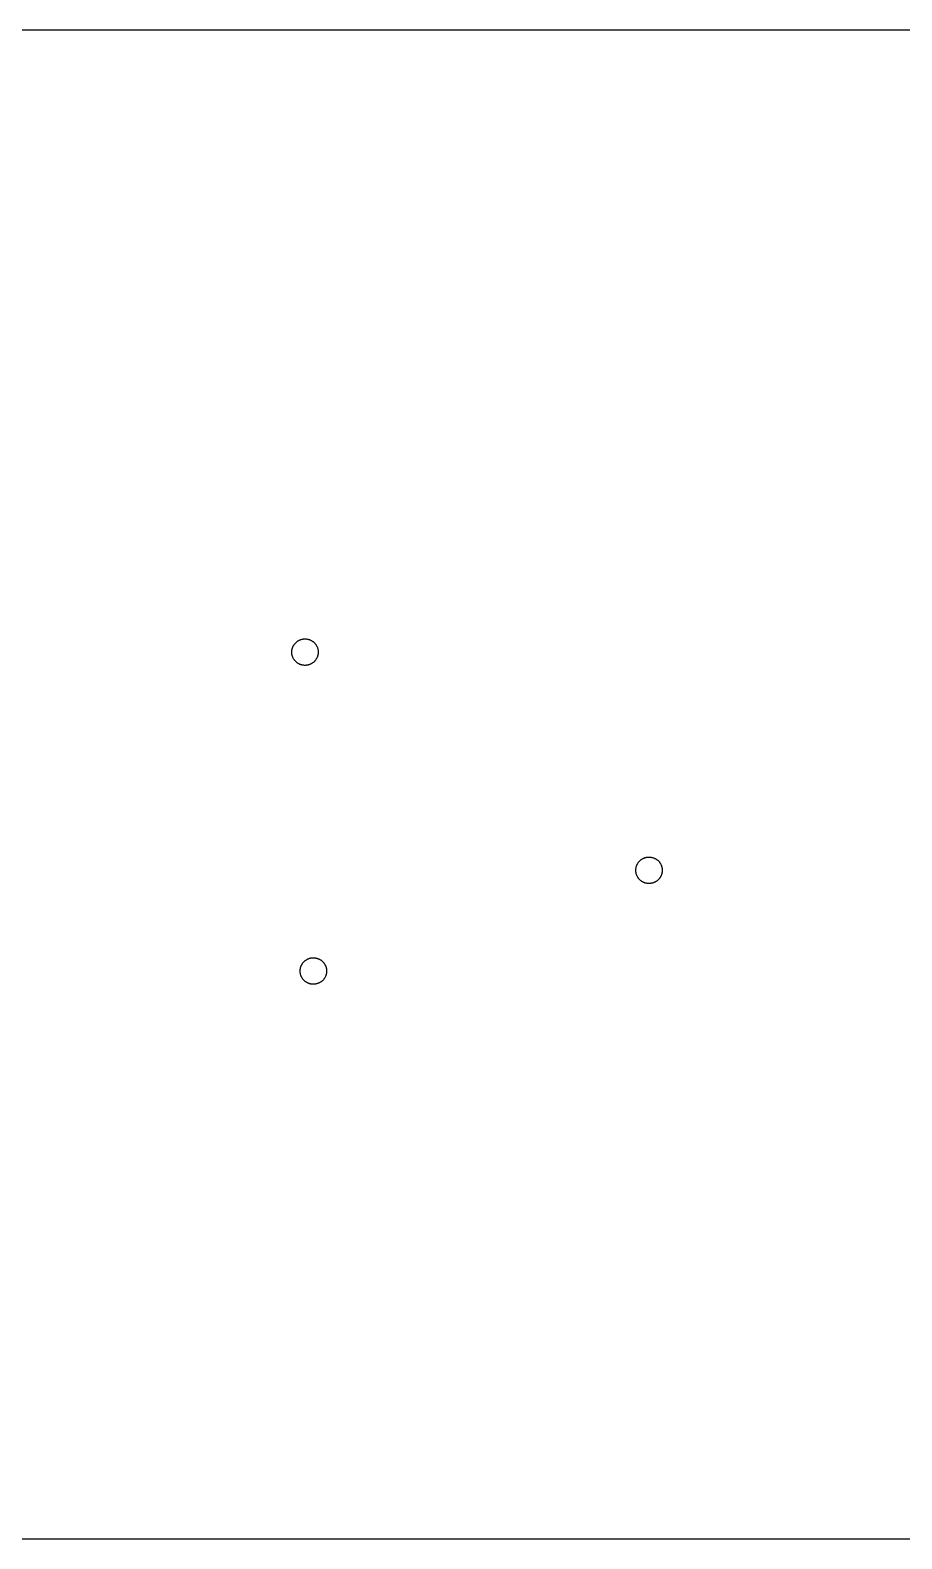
# Model space of a CAD drawing. Header units: millimetres. Extents: x 0 to 1736, y 0 to 1922.
# Drawn here: x 877.9 to 1009.8, y 1480 to 1708.1 of the extents above; entities that cross this region are included whole.
import ezdxf

# ---------------------------------------------------------------- set-up
doc = ezdxf.new("R2010")
doc.units = ezdxf.units.MM
doc.header["$MEASUREMENT"] = 0
doc.layers.add('Default', color=18, linetype='Continuous', true_color=0x000000)

msp = doc.modelspace()

# ---------------------------------------------------------------- linework, layer by layer
at = {"layer": 'Default'}
for points in [[(1136.58, 1708.13), (676.58, 1708.13)], [(676.58, 1480), (1136.58, 1480)]]:
    msp.add_lwpolyline(points, dxfattribs=at)
for points in [[(917.49, 1614.08), (917.49, 1614.15), (917.49, 1614.22), (917.5, 1614.29), (917.51, 1614.36), (917.52, 1614.43), (917.53, 1614.49), (917.55, 1614.56), (917.56, 1614.63), (917.58, 1614.69), (917.61, 1614.76), (917.63, 1614.83), (917.66, 1614.89), (917.69, 1614.95), (917.72, 1615.01), (917.75, 1615.08), (917.79, 1615.13), (917.83, 1615.19), (917.86, 1615.25), (917.91, 1615.31), (917.95, 1615.36), (918, 1615.41), (918.04, 1615.46), (918.09, 1615.51), (918.14, 1615.56), (918.19, 1615.61), (918.25, 1615.65), (918.3, 1615.69), (918.36, 1615.73), (918.42, 1615.77), (918.48, 1615.81), (918.54, 1615.84), (918.6, 1615.87), (918.66, 1615.9), (918.73, 1615.93), (918.79, 1615.95), (918.86, 1615.98), (918.92, 1616), (918.99, 1616.02), (919.06, 1616.03), (919.12, 1616.05), (919.19, 1616.06), (919.26, 1616.07), (919.33, 1616.07), (919.4, 1616.08), (919.47, 1616.08), (919.54, 1616.08), (919.61, 1616.08), (919.68, 1616.07), (919.75, 1616.06), (919.82, 1616.05), (919.88, 1616.04), (919.95, 1616.03), (920.02, 1616.01), (920.09, 1615.99), (920.15, 1615.97), (920.22, 1615.94), (920.28, 1615.92), (920.34, 1615.89), (920.41, 1615.86), (920.47, 1615.82), (920.53, 1615.79), (920.59, 1615.75), (920.64, 1615.71), (920.7, 1615.67), (920.75, 1615.63), (920.81, 1615.58), (920.86, 1615.54), (920.91, 1615.49), (920.96, 1615.44), (921, 1615.39), (921.05, 1615.33), (921.09, 1615.28), (921.13, 1615.22), (921.17, 1615.16), (921.2, 1615.11), (921.24, 1615.04), (921.27, 1614.98), (921.3, 1614.92), (921.33, 1614.86), (921.36, 1614.79), (921.38, 1614.73), (921.4, 1614.66), (921.42, 1614.59), (921.44, 1614.53), (921.45, 1614.46), (921.46, 1614.39), (921.47, 1614.32), (921.48, 1614.25), (921.48, 1614.18), (921.49, 1614.11), (921.49, 1614.05), (921.48, 1613.98), (921.48, 1613.91), (921.47, 1613.84), (921.46, 1613.77), (921.45, 1613.7), (921.44, 1613.63), (921.42, 1613.57), (921.4, 1613.5), (921.38, 1613.43), (921.36, 1613.37), (921.33, 1613.3), (921.3, 1613.24), (921.27, 1613.18), (921.24, 1613.12), (921.2, 1613.06), (921.17, 1613), (921.13, 1612.94), (921.09, 1612.88), (921.05, 1612.83), (921, 1612.77), (920.96, 1612.72), (920.91, 1612.67), (920.86, 1612.62), (920.81, 1612.58), (920.75, 1612.53), (920.7, 1612.49), (920.64, 1612.45), (920.59, 1612.41), (920.53, 1612.37), (920.47, 1612.34), (920.41, 1612.3), (920.34, 1612.27), (920.28, 1612.24), (920.22, 1612.22), (920.15, 1612.19), (920.09, 1612.17), (920.02, 1612.15), (919.95, 1612.13), (919.88, 1612.12), (919.82, 1612.11), (919.75, 1612.1), (919.68, 1612.09), (919.61, 1612.08), (919.54, 1612.08), (919.47, 1612.08), (919.4, 1612.08), (919.33, 1612.09), (919.26, 1612.09), (919.19, 1612.1), (919.12, 1612.11), (919.06, 1612.13), (918.99, 1612.14), (918.92, 1612.16), (918.86, 1612.18), (918.79, 1612.21), (918.73, 1612.23), (918.66, 1612.26), (918.6, 1612.29), (918.54, 1612.32), (918.48, 1612.35), (918.42, 1612.39), (918.36, 1612.43), (918.3, 1612.47), (918.25, 1612.51), (918.19, 1612.55), (918.14, 1612.6), (918.09, 1612.65), (918.04, 1612.7), (918, 1612.75), (917.95, 1612.8), (917.91, 1612.85), (917.86, 1612.91), (917.83, 1612.97), (917.79, 1613.03), (917.75, 1613.09), (917.72, 1613.15), (917.69, 1613.21), (917.66, 1613.27), (917.63, 1613.33), (917.61, 1613.4), (917.58, 1613.47), (917.56, 1613.53), (917.55, 1613.6), (917.53, 1613.67), (917.52, 1613.73), (917.51, 1613.8), (917.5, 1613.87), (917.49, 1613.94), (917.49, 1614.01)], [(969.52, 1581.09), (969.52, 1581.16), (969.52, 1581.23), (969.53, 1581.3), (969.54, 1581.37), (969.55, 1581.44), (969.56, 1581.51), (969.58, 1581.57), (969.59, 1581.64), (969.61, 1581.71), (969.64, 1581.77), (969.66, 1581.84), (969.69, 1581.9), (969.72, 1581.97), (969.75, 1582.03), (969.78, 1582.09), (969.82, 1582.15), (969.86, 1582.21), (969.9, 1582.26), (969.94, 1582.32), (969.98, 1582.37), (970.03, 1582.43), (970.07, 1582.48), (970.12, 1582.53), (970.17, 1582.57), (970.22, 1582.62), (970.28, 1582.66), (970.33, 1582.7), (970.39, 1582.74), (970.45, 1582.78), (970.51, 1582.82), (970.57, 1582.85), (970.63, 1582.89), (970.69, 1582.91), (970.76, 1582.94), (970.82, 1582.97), (970.89, 1582.99), (970.95, 1583.01), (971.02, 1583.03), (971.09, 1583.05), (971.15, 1583.06), (971.22, 1583.07), (971.29, 1583.08), (971.36, 1583.09), (971.43, 1583.09), (971.5, 1583.09), (971.57, 1583.09), (971.64, 1583.09), (971.71, 1583.08), (971.78, 1583.08), (971.85, 1583.07), (971.91, 1583.05), (971.98, 1583.04), (972.05, 1583.02), (972.12, 1583), (972.18, 1582.98), (972.25, 1582.96), (972.31, 1582.93), (972.37, 1582.9), (972.44, 1582.87), (972.5, 1582.84), (972.56, 1582.8), (972.62, 1582.76), (972.67, 1582.73), (972.73, 1582.68), (972.78, 1582.64), (972.84, 1582.6), (972.89, 1582.55), (972.94, 1582.5), (972.99, 1582.45), (973.03, 1582.4), (973.08, 1582.35), (973.12, 1582.29), (973.16, 1582.23), (973.2, 1582.18), (973.23, 1582.12), (973.27, 1582.06), (973.3, 1582), (973.33, 1581.93), (973.36, 1581.87), (973.39, 1581.81), (973.41, 1581.74), (973.43, 1581.67), (973.45, 1581.61), (973.47, 1581.54), (973.48, 1581.47), (973.49, 1581.4), (973.5, 1581.34), (973.51, 1581.27), (973.51, 1581.2), (973.52, 1581.13), (973.52, 1581.06), (973.51, 1580.99), (973.51, 1580.92), (973.5, 1580.85), (973.49, 1580.78), (973.48, 1580.71), (973.47, 1580.65), (973.45, 1580.58), (973.43, 1580.51), (973.41, 1580.45), (973.39, 1580.38), (973.36, 1580.32), (973.33, 1580.25), (973.3, 1580.19), (973.27, 1580.13), (973.23, 1580.07), (973.2, 1580.01), (973.16, 1579.95), (973.12, 1579.89), (973.08, 1579.84), (973.03, 1579.79), (972.99, 1579.73), (972.94, 1579.68), (972.89, 1579.64), (972.84, 1579.59), (972.78, 1579.54), (972.73, 1579.5), (972.67, 1579.46), (972.62, 1579.42), (972.56, 1579.38), (972.5, 1579.35), (972.44, 1579.32), (972.37, 1579.29), (972.31, 1579.26), (972.25, 1579.23), (972.18, 1579.21), (972.12, 1579.18), (972.05, 1579.16), (971.98, 1579.15), (971.91, 1579.13), (971.85, 1579.12), (971.78, 1579.11), (971.71, 1579.1), (971.64, 1579.1), (971.57, 1579.09), (971.5, 1579.09), (971.43, 1579.09), (971.36, 1579.1), (971.29, 1579.11), (971.22, 1579.11), (971.15, 1579.13), (971.09, 1579.14), (971.02, 1579.16), (970.95, 1579.17), (970.89, 1579.2), (970.82, 1579.22), (970.76, 1579.24), (970.69, 1579.27), (970.63, 1579.3), (970.57, 1579.33), (970.51, 1579.37), (970.45, 1579.4), (970.39, 1579.44), (970.33, 1579.48), (970.28, 1579.52), (970.22, 1579.57), (970.17, 1579.61), (970.12, 1579.66), (970.07, 1579.71), (970.03, 1579.76), (969.98, 1579.81), (969.94, 1579.87), (969.9, 1579.92), (969.86, 1579.98), (969.82, 1580.04), (969.78, 1580.1), (969.75, 1580.16), (969.72, 1580.22), (969.69, 1580.28), (969.66, 1580.35), (969.64, 1580.41), (969.61, 1580.48), (969.59, 1580.54), (969.58, 1580.61), (969.56, 1580.68), (969.55, 1580.75), (969.54, 1580.82), (969.53, 1580.88), (969.52, 1580.95), (969.52, 1581.02)], [(918.76, 1565.86), (918.76, 1565.93), (918.76, 1566), (918.77, 1566.07), (918.78, 1566.14), (918.79, 1566.2), (918.8, 1566.27), (918.82, 1566.34), (918.83, 1566.41), (918.85, 1566.47), (918.88, 1566.54), (918.9, 1566.6), (918.93, 1566.67), (918.96, 1566.73), (918.99, 1566.79), (919.02, 1566.85), (919.06, 1566.91), (919.09, 1566.97), (919.13, 1567.03), (919.18, 1567.08), (919.22, 1567.14), (919.26, 1567.19), (919.31, 1567.24), (919.36, 1567.29), (919.41, 1567.34), (919.46, 1567.38), (919.52, 1567.43), (919.57, 1567.47), (919.63, 1567.51), (919.69, 1567.55), (919.75, 1567.58), (919.81, 1567.62), (919.87, 1567.65), (919.93, 1567.68), (920, 1567.71), (920.06, 1567.73), (920.13, 1567.76), (920.19, 1567.78), (920.26, 1567.8), (920.33, 1567.81), (920.39, 1567.83), (920.46, 1567.84), (920.53, 1567.85), (920.6, 1567.85), (920.67, 1567.86), (920.74, 1567.86), (920.81, 1567.86), (920.88, 1567.85), (920.95, 1567.85), (921.02, 1567.84), (921.08, 1567.83), (921.15, 1567.82), (921.22, 1567.8), (921.29, 1567.79), (921.35, 1567.77), (921.42, 1567.74), (921.49, 1567.72), (921.55, 1567.69), (921.61, 1567.67), (921.68, 1567.63), (921.74, 1567.6), (921.8, 1567.57), (921.86, 1567.53), (921.91, 1567.49), (921.97, 1567.45), (922.02, 1567.41), (922.08, 1567.36), (922.13, 1567.31), (922.18, 1567.27), (922.22, 1567.22), (922.27, 1567.16), (922.32, 1567.11), (922.36, 1567.06), (922.4, 1567), (922.44, 1566.94), (922.47, 1566.88), (922.51, 1566.82), (922.54, 1566.76), (922.57, 1566.7), (922.6, 1566.64), (922.63, 1566.57), (922.65, 1566.51), (922.67, 1566.44), (922.69, 1566.37), (922.71, 1566.31), (922.72, 1566.24), (922.73, 1566.17), (922.74, 1566.1), (922.75, 1566.03), (922.75, 1565.96), (922.76, 1565.89), (922.76, 1565.82), (922.75, 1565.75), (922.75, 1565.68), (922.74, 1565.62), (922.73, 1565.55), (922.72, 1565.48), (922.71, 1565.41), (922.69, 1565.34), (922.67, 1565.28), (922.65, 1565.21), (922.63, 1565.15), (922.6, 1565.08), (922.57, 1565.02), (922.54, 1564.95), (922.51, 1564.89), (922.47, 1564.83), (922.44, 1564.77), (922.4, 1564.72), (922.36, 1564.66), (922.32, 1564.61), (922.27, 1564.55), (922.22, 1564.5), (922.18, 1564.45), (922.13, 1564.4), (922.08, 1564.36), (922.02, 1564.31), (921.97, 1564.27), (921.91, 1564.23), (921.86, 1564.19), (921.8, 1564.15), (921.74, 1564.11), (921.68, 1564.08), (921.61, 1564.05), (921.55, 1564.02), (921.49, 1564), (921.42, 1563.97), (921.35, 1563.95), (921.29, 1563.93), (921.22, 1563.91), (921.15, 1563.9), (921.08, 1563.89), (921.02, 1563.88), (920.95, 1563.87), (920.88, 1563.86), (920.81, 1563.86), (920.74, 1563.86), (920.67, 1563.86), (920.6, 1563.86), (920.53, 1563.87), (920.46, 1563.88), (920.39, 1563.89), (920.33, 1563.91), (920.26, 1563.92), (920.19, 1563.94), (920.13, 1563.96), (920.06, 1563.98), (920, 1564.01), (919.93, 1564.04), (919.87, 1564.07), (919.81, 1564.1), (919.75, 1564.13), (919.69, 1564.17), (919.63, 1564.21), (919.57, 1564.25), (919.52, 1564.29), (919.46, 1564.33), (919.41, 1564.38), (919.36, 1564.43), (919.31, 1564.48), (919.26, 1564.53), (919.22, 1564.58), (919.18, 1564.63), (919.13, 1564.69), (919.09, 1564.75), (919.06, 1564.8), (919.02, 1564.86), (918.99, 1564.92), (918.96, 1564.99), (918.93, 1565.05), (918.9, 1565.11), (918.88, 1565.18), (918.85, 1565.24), (918.83, 1565.31), (918.82, 1565.38), (918.8, 1565.44), (918.79, 1565.51), (918.78, 1565.58), (918.77, 1565.65), (918.76, 1565.72), (918.76, 1565.79)]]:
    msp.add_lwpolyline(points, close=True, dxfattribs=at)

doc.saveas('drawing.dxf')
